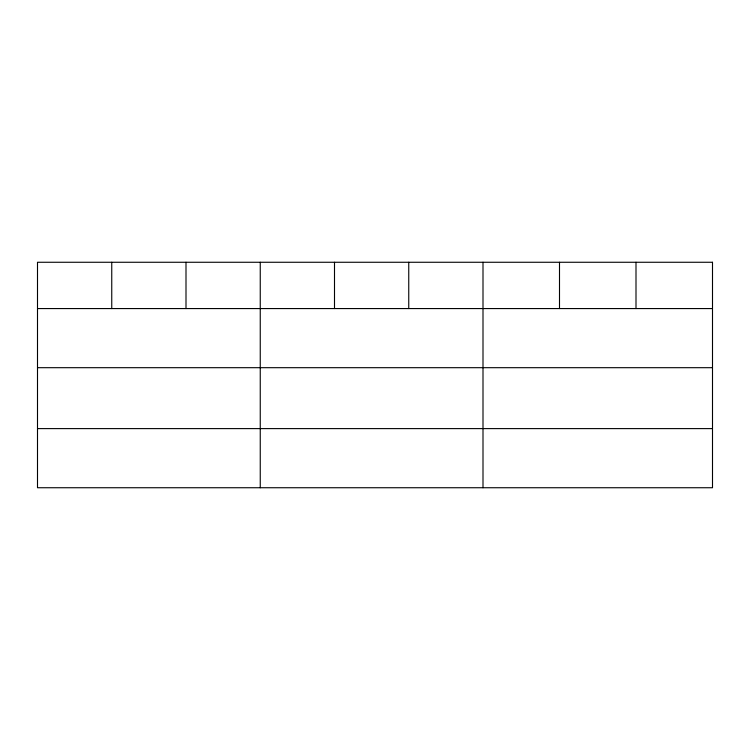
<?xml version="1.0" encoding="UTF-8"?>
<svg xmlns="http://www.w3.org/2000/svg" width="750" height="750" viewBox="0 0 750 750"><rect width="100%" height="100%" fill="white"/><g stroke="black" fill="none" stroke-linecap="round" stroke-linejoin="round"><path stroke-width="1.12" d="M37.5 308.569L712.5 308.569M37.5 367.688L712.5 367.688M37.5 428.606L712.5 428.606M636 262.266L636 308.569M559.5 262.266L559.5 308.569M483 262.266L483 487.734M408.75 262.266L408.75 308.569M334.5 262.266L334.5 308.569M260.25 262.266L260.25 487.734M186 262.266L186 308.569M111.75 262.266L111.75 308.569M712.5 262.266L37.5 262.266L37.5 487.734L712.5 487.734L712.5 262.266"/></g></svg>
